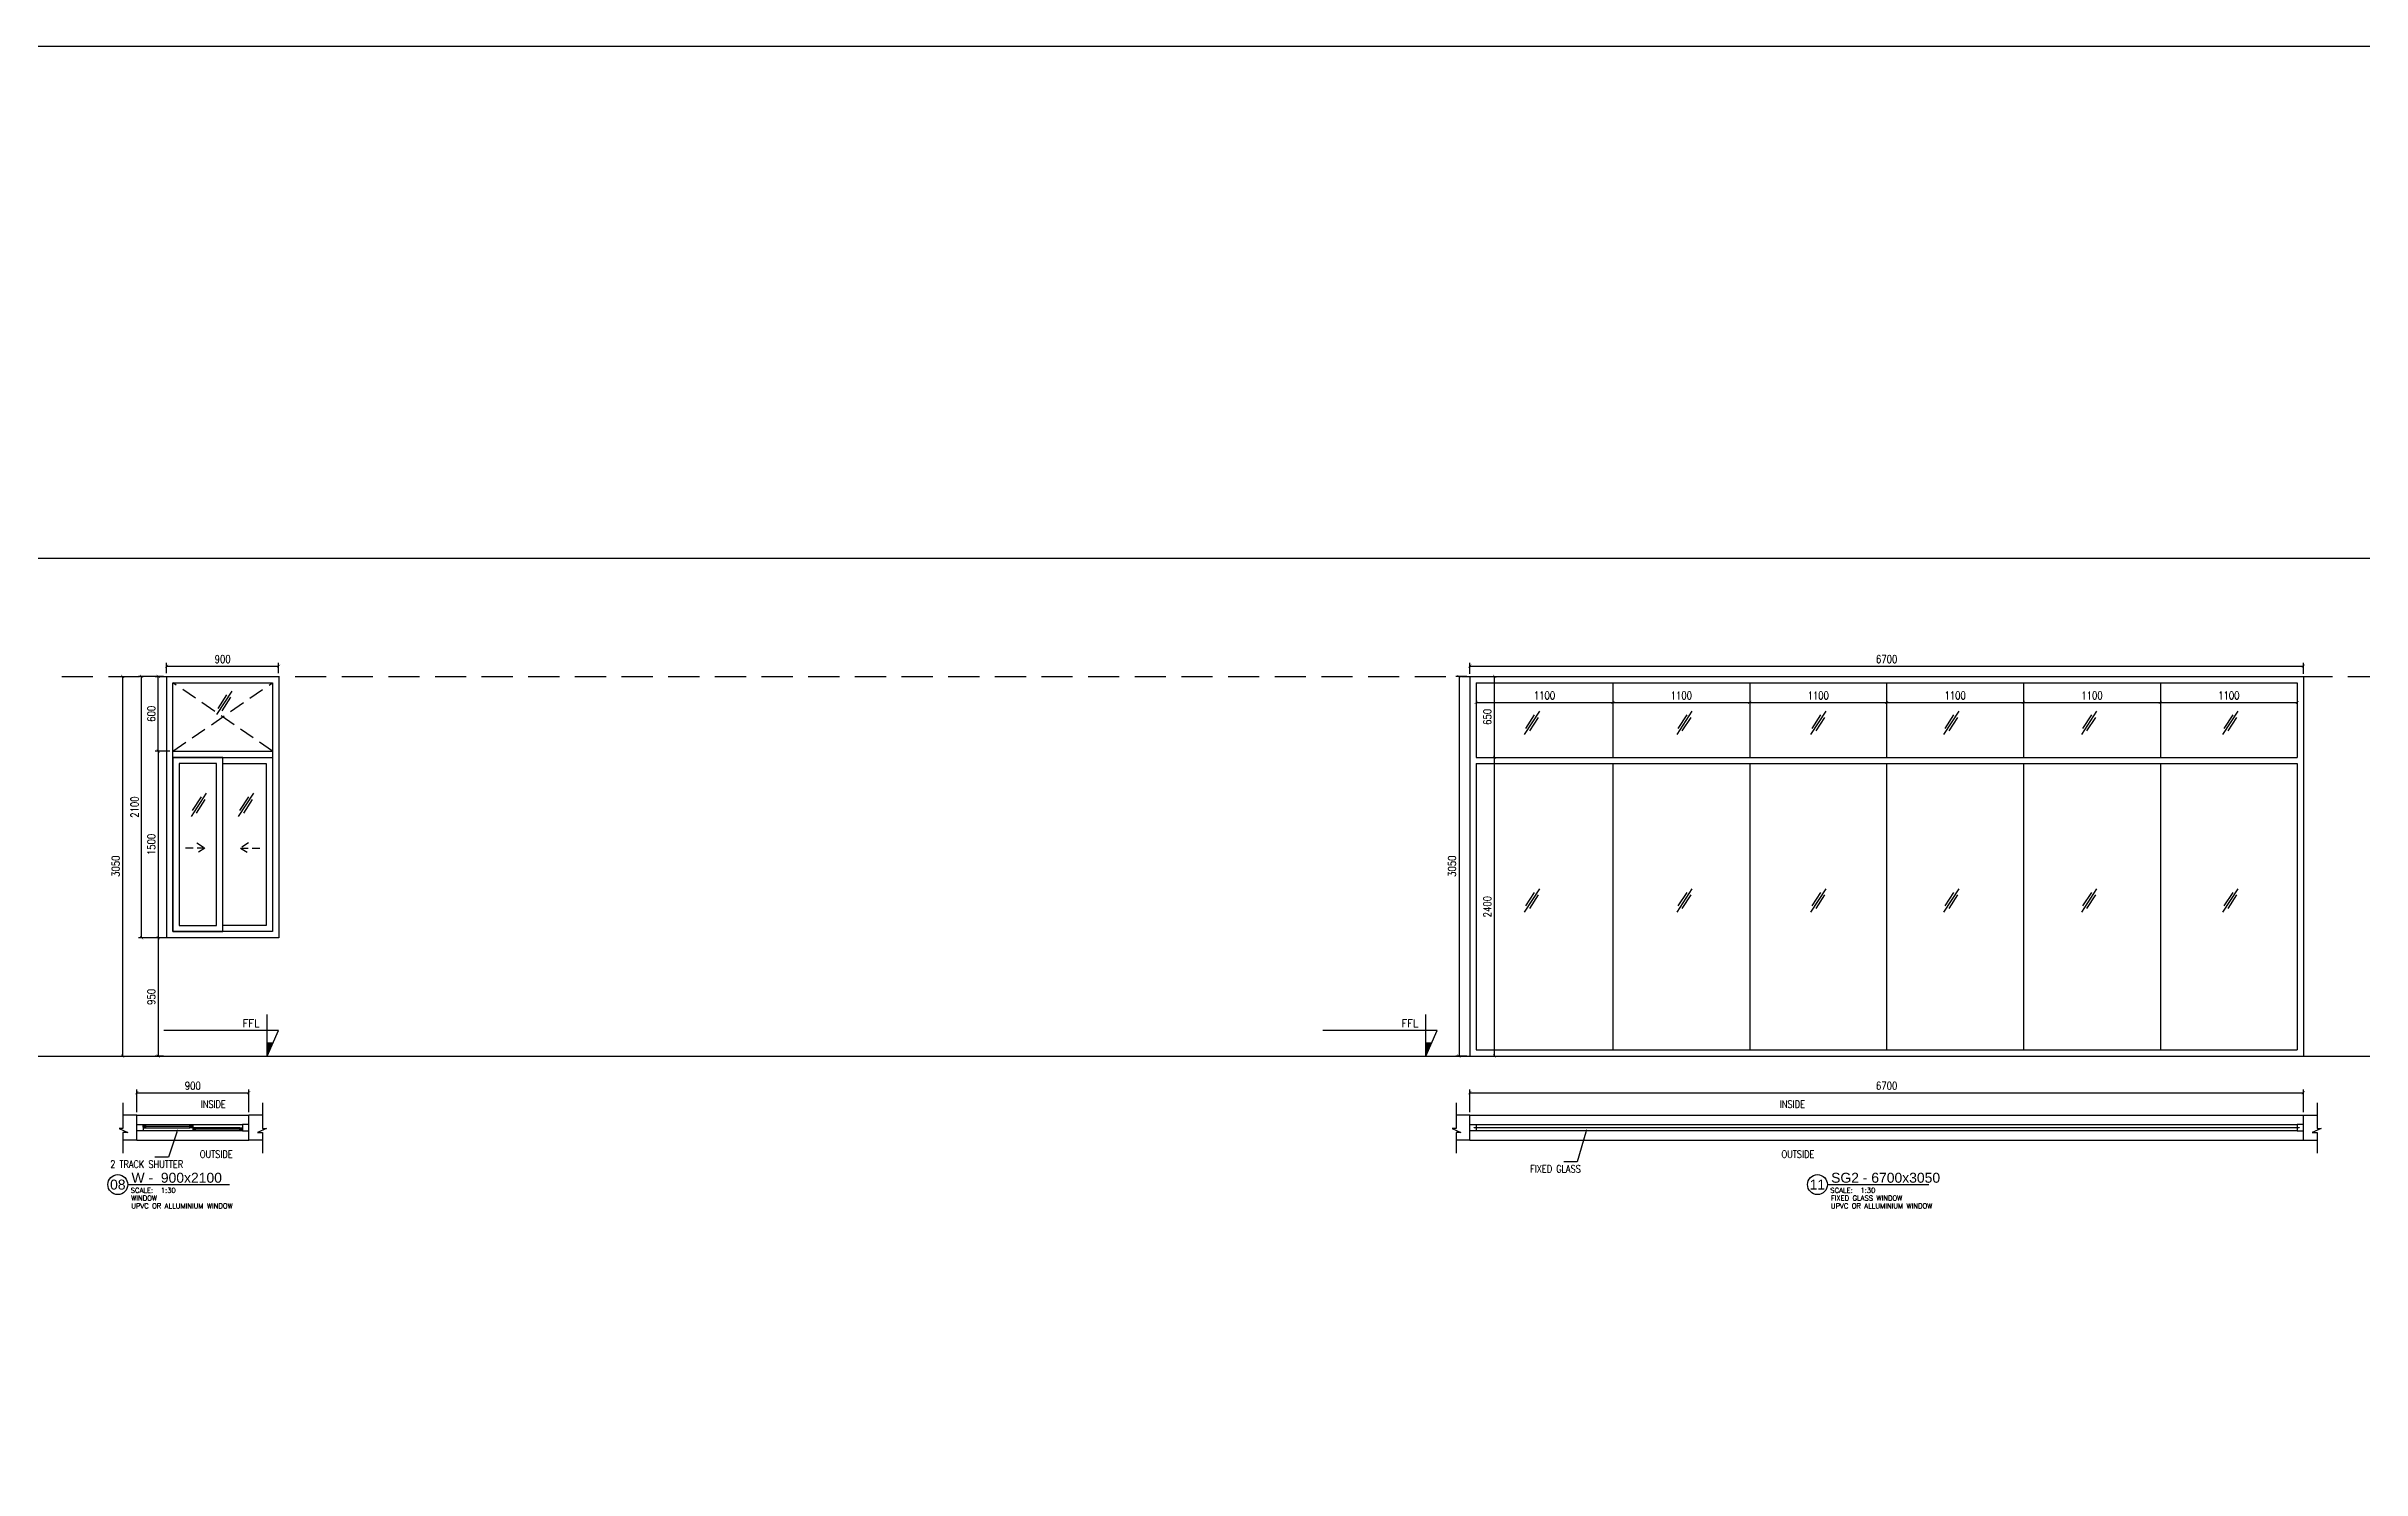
# Model space of a CAD drawing. Extents: x -32840 to 422982, y 280745 to 888746.
# Drawn here: x 349150 to 367759, y 414700 to 426137 of the extents above; entities that cross this region are included whole.
import ezdxf
from ezdxf import colors
from ezdxf.entities.mleader import LeaderData, LeaderLine
from ezdxf.enums import TextEntityAlignment as Align
from ezdxf.math import Vec2, Vec3

# ---------------------------------------------------------------- set-up
doc = ezdxf.new("R2010")
doc.units = 0
doc.header["$LTSCALE"] = 1000
doc.header["$PDMODE"] = 3
for name, pattern in [('CONTINOUS', [0]), ('HIDDEN', [0.375, 0.25, -0.125]), ('HIDDEN2', [0.1875, 0.125, -0.0625])]:
    doc.linetypes.add(name, pattern=pattern)
doc.layers.get('Defpoints').update_dxf_attribs({"linetype": 'HIDDEN'})
for name, color, linetype in [('A-Dim det', 3, 'Continuous'), ('A-DOOR', 1, 'Continuous'), ('A-FL-Drop', 3, 'Continuous'), ('A-Frame', 32, 'Continuous'), ('A-Glass', 140, 'Continuous'), ('A-HAT', 8, 'Continuous'), ('A-HATCH', 8, 'Continuous'), ('A-RD', 6, 'Continuous'), ('A-Tag LVl', 2, 'Continuous'), ('A-WALL', 7, 'CONTINOUS'), ('a-win', 1, 'Continuous')]:
    doc.layers.add(name, color=color, linetype=linetype)
doc.styles.add('Arial', font='arial.ttf')
doc.styles.add('ROMANS', font='romans.shx', dxfattribs={"width": 0.8})
doc.styles.get("Standard").update_dxf_attribs({"font": 'arial.ttf'})
doc.dimstyles.new('A-Det', dxfattribs={"dimscale": 25, "dimtxt": 2.5, "dimasz": 1, "dimexe": 1, "dimexo": 1, "dimgap": 1, "dimtad": 1, "dimdec": 0, "dimlfac": -0.01, "dimzin": 3, "dimdsep": 46, "dimtxsty": 'ROMANS', "dimblk": 'ARCHTICK', "dimcen": 1, "dimclrd": 256, "dimclre": 256, "dimclrt": 6, "dimadec": 0, "dimazin": 0, "dimtfac": 1, "dimtdec": 0, "dimtix": 1, "dimtmove": 1, "dimatfit": 3, "dimfxl": 1, "dimfrac": 2, "dimtolj": 1, "dimtzin": 3, "dimarcsym": 0})

# ---------------------------------------------------------------- blocks, each defined once
blk = doc.blocks.new('_ArchTick')
at = {"color": 0, "linetype": 'ByBlock', "const_width": 0.15}
blk.add_lwpolyline([(-0.5, -0.5), (0.5, 0.5)], dxfattribs=at)
blk = doc.blocks.new('*D262')
at = {"layer": 'A-Dim det', "lineweight": -2, "transparency": 16777216}
for p, q in [((349690, 421074), (349788, 421074)), ((349763, 421074), (349763, 418024)), ((349690, 418024), (349788, 418024))]:
    blk.add_line(p, q, dxfattribs=at)
at = {"layer": 'Defpoints', "color": 0, "transparency": 16777216}
for p in [(349665, 421074), (349665, 418024), (349763, 418024)]:
    blk.add_point(p, dxfattribs=at)
at = {"layer": 'A-Dim det', "lineweight": -2, "transparency": 16777216, "xscale": 25, "yscale": 25, "zscale": 25}
for p, rotation in [((349763, 421074), 90), ((349763, 418024), 270)]:
    blk.add_blockref('_ArchTick', p, dxfattribs=dict(at, rotation=rotation))
at = {"layer": 'A-Dim det', "color": 6, "transparency": 16777216, "insert": (349707, 419549), "char_height": 62.5, "attachment_point": 5, "rotation": 90, "style": 'ROMANS'}
blk.add_mtext('\\A1;3050', dxfattribs=at)
blk = doc.blocks.new('*D263')
at = {"layer": 'A-Dim det', "lineweight": -2, "transparency": 16777216}
for p, q in [((350092, 418974), (350025, 418974)), ((350050, 418974), (350050, 418024)), ((350092, 418024), (350025, 418024))]:
    blk.add_line(p, q, dxfattribs=at)
at = {"layer": 'Defpoints', "color": 0, "transparency": 16777216}
for p in [(350117, 418974), (350050, 418024), (350117, 418024)]:
    blk.add_point(p, dxfattribs=at)
at = {"layer": 'A-Dim det', "lineweight": -2, "transparency": 16777216, "xscale": 25, "yscale": 25, "zscale": 25}
for p, rotation in [((350050, 418974), 90), ((350050, 418024), 270)]:
    blk.add_blockref('_ArchTick', p, dxfattribs=dict(at, rotation=rotation))
at = {"layer": 'A-Dim det', "color": 6, "transparency": 16777216, "insert": (349994, 418499), "char_height": 62.5, "attachment_point": 5, "rotation": 90, "style": 'ROMANS'}
blk.add_mtext('\\A1;950', dxfattribs=at)
blk = doc.blocks.new('*D264')
at = {"layer": 'A-Dim det', "lineweight": -2, "transparency": 16777216}
for p, q in [((350092, 421074), (349891, 421074)), ((349916, 418974), (349916, 421074)), ((350092, 418974), (349891, 418974))]:
    blk.add_line(p, q, dxfattribs=at)
at = {"layer": 'Defpoints', "color": 0, "transparency": 16777216}
for p in [(349916, 421074), (350117, 421074), (350117, 418974)]:
    blk.add_point(p, dxfattribs=at)
at = {"layer": 'A-Dim det', "lineweight": -2, "transparency": 16777216, "xscale": 25, "yscale": 25, "zscale": 25}
for p, rotation in [((349916, 421074), 90), ((349916, 418974), 270)]:
    blk.add_blockref('_ArchTick', p, dxfattribs=dict(at, rotation=rotation))
at = {"layer": 'A-Dim det', "color": 6, "transparency": 16777216, "insert": (349859, 420024), "char_height": 62.5, "attachment_point": 5, "rotation": 90, "style": 'ROMANS'}
blk.add_mtext('\\A1;2100', dxfattribs=at)
blk = doc.blocks.new('*D265')
at = {"layer": 'A-Dim det', "lineweight": -2, "transparency": 16777216}
for p, q in [((350117, 421099), (350117, 421182)), ((350117, 421157), (351017, 421157)), ((351017, 421099), (351017, 421182))]:
    blk.add_line(p, q, dxfattribs=at)
at = {"layer": 'Defpoints', "color": 0, "transparency": 16777216}
for p in [(351017, 421157), (350117, 421074), (351017, 421074)]:
    blk.add_point(p, dxfattribs=at)
at = {"layer": 'A-Dim det', "lineweight": -2, "transparency": 16777216, "xscale": 25, "yscale": 25, "zscale": 25, "rotation": 180}
blk.add_blockref('_ArchTick', (350117, 421157), dxfattribs=at)
at = {"layer": 'A-Dim det', "lineweight": -2, "transparency": 16777216, "xscale": 25, "yscale": 25, "zscale": 25}
blk.add_blockref('_ArchTick', (351017, 421157), dxfattribs=at)
at = {"layer": 'A-Dim det', "color": 6, "transparency": 16777216, "insert": (350567, 421213), "char_height": 62.5, "attachment_point": 5, "style": 'ROMANS'}
blk.add_mtext('\\A1;900', dxfattribs=at)
blk = doc.blocks.new('*D266')
at = {"layer": 'A-Dim det', "lineweight": -2, "transparency": 16777216}
for p, q in [((349877, 417573), (349877, 417754)), ((349877, 417729), (350777, 417729)), ((350777, 417573), (350777, 417754))]:
    blk.add_line(p, q, dxfattribs=at)
at = {"layer": 'Defpoints', "color": 0, "transparency": 16777216}
for p in [(350777, 417729), (349877, 417548), (350777, 417548)]:
    blk.add_point(p, dxfattribs=at)
at = {"layer": 'A-Dim det', "lineweight": -2, "transparency": 16777216, "xscale": 25, "yscale": 25, "zscale": 25, "rotation": 180}
blk.add_blockref('_ArchTick', (349877, 417729), dxfattribs=at)
at = {"layer": 'A-Dim det', "lineweight": -2, "transparency": 16777216, "xscale": 25, "yscale": 25, "zscale": 25}
blk.add_blockref('_ArchTick', (350777, 417729), dxfattribs=at)
at = {"layer": 'A-Dim det', "color": 6, "transparency": 16777216, "insert": (350327, 417785), "char_height": 62.5, "attachment_point": 5, "style": 'ROMANS'}
blk.add_mtext('\\A1;900', dxfattribs=at)
blk = doc.blocks.new('TAG-LABEL')
at = {"linetype": 'Continuous'}
blk.add_line((-65.32, 0), (-24.49, 0), dxfattribs=at)
blk.add_circle((-69.32, 0), 4, dxfattribs=at)
at = {"color": 6, "style": 'ROMANS'}
blk.add_text('SCALE:', height=2, dxfattribs=at).set_placement((-64.13, -3.31))
at = {"color": 6, "style": 'Arial'}
blk.add_attdef('88', text='', height=4, dxfattribs=at).set_placement((-69.32, 0), align=Align.MIDDLE_CENTER)
at = {"color": 6}
for tag, p, height, style in [('LABELNAME', (-63.82, 0.75), 4, 'Arial'), ('DES.LINE.01', (-63.94, -6.44), 2, 'ROMANS'), ('DES.LINE.02', (-63.94, -9.56), 2, 'ROMANS'), ('SCALE', (-52.05, -3.31), 2, 'ROMANS')]:
    blk.add_attdef(tag, p, '', height=height, dxfattribs=dict(at, style=style))
blk = doc.blocks.new('GLAZ')
for p, q in [((203, 312), (0, 0)), ((135, 264), (16, 82)), ((187, 230), (69, 48))]:
    blk.add_line(p, q)
blk = doc.blocks.new('*D267')
at = {"layer": 'A-Dim det', "lineweight": -2, "transparency": 16777216}
for p, q in [((350142, 420474), (350025, 420474)), ((350050, 420474), (350050, 418974)), ((350142, 418974), (350025, 418974))]:
    blk.add_line(p, q, dxfattribs=at)
at = {"layer": 'Defpoints', "color": 0, "transparency": 16777216}
for p in [(350167, 420474), (350050, 418974), (350167, 418974)]:
    blk.add_point(p, dxfattribs=at)
at = {"layer": 'A-Dim det', "lineweight": -2, "transparency": 16777216, "xscale": 25, "yscale": 25, "zscale": 25}
for p, rotation in [((350050, 420474), 90), ((350050, 418974), 270)]:
    blk.add_blockref('_ArchTick', p, dxfattribs=dict(at, rotation=rotation))
at = {"layer": 'A-Dim det', "color": 6, "transparency": 16777216, "insert": (349994, 419724), "char_height": 62.5, "attachment_point": 5, "rotation": 90, "style": 'ROMANS'}
blk.add_mtext('\\A1;1500', dxfattribs=at)
blk = doc.blocks.new('*D268')
at = {"layer": 'A-Dim det', "lineweight": -2, "transparency": 16777216}
for p, q in [((350092, 421074), (350025, 421074)), ((350050, 420474), (350050, 421074)), ((350142, 420474), (350025, 420474))]:
    blk.add_line(p, q, dxfattribs=at)
at = {"layer": 'Defpoints', "color": 0, "transparency": 16777216}
for p in [(350050, 421074), (350117, 421074), (350167, 420474)]:
    blk.add_point(p, dxfattribs=at)
at = {"layer": 'A-Dim det', "lineweight": -2, "transparency": 16777216, "xscale": 25, "yscale": 25, "zscale": 25}
for p, rotation in [((350050, 421074), 90), ((350050, 420474), 270)]:
    blk.add_blockref('_ArchTick', p, dxfattribs=dict(at, rotation=rotation))
at = {"layer": 'A-Dim det', "color": 6, "transparency": 16777216, "insert": (349994, 420774), "char_height": 62.5, "attachment_point": 5, "rotation": 90, "style": 'ROMANS'}
blk.add_mtext('\\A1;600', dxfattribs=at)
blk = doc.blocks.new('*D269')
at = {"layer": 'A-Dim det', "lineweight": -2, "transparency": 16777216}
for p, q in [((360591, 417573), (360591, 417754)), ((360591, 417729), (367291, 417729)), ((367291, 417573), (367291, 417754))]:
    blk.add_line(p, q, dxfattribs=at)
at = {"layer": 'Defpoints', "color": 0, "transparency": 16777216}
for p in [(367291, 417729), (360591, 417548), (367291, 417548)]:
    blk.add_point(p, dxfattribs=at)
at = {"layer": 'A-Dim det', "lineweight": -2, "transparency": 16777216, "xscale": 25, "yscale": 25, "zscale": 25, "rotation": 180}
blk.add_blockref('_ArchTick', (360591, 417729), dxfattribs=at)
at = {"layer": 'A-Dim det', "lineweight": -2, "transparency": 16777216, "xscale": 25, "yscale": 25, "zscale": 25}
blk.add_blockref('_ArchTick', (367291, 417729), dxfattribs=at)
at = {"layer": 'A-Dim det', "color": 6, "transparency": 16777216, "insert": (363941, 417785), "char_height": 62.5, "attachment_point": 5, "style": 'ROMANS'}
blk.add_mtext('\\A1;6700', dxfattribs=at)
blk = doc.blocks.new('*D270')
at = {"layer": 'A-Dim det', "lineweight": -2, "transparency": 16777216}
for p, q in [((360591, 421096), (360591, 421182)), ((360591, 421157), (367291, 421157)), ((367291, 421096), (367291, 421182))]:
    blk.add_line(p, q, dxfattribs=at)
at = {"layer": 'Defpoints', "color": 0, "transparency": 16777216}
for p in [(367291, 421157), (360591, 421071), (367291, 421071)]:
    blk.add_point(p, dxfattribs=at)
at = {"layer": 'A-Dim det', "lineweight": -2, "transparency": 16777216, "xscale": 25, "yscale": 25, "zscale": 25, "rotation": 180}
blk.add_blockref('_ArchTick', (360591, 421157), dxfattribs=at)
at = {"layer": 'A-Dim det', "lineweight": -2, "transparency": 16777216, "xscale": 25, "yscale": 25, "zscale": 25}
blk.add_blockref('_ArchTick', (367291, 421157), dxfattribs=at)
at = {"layer": 'A-Dim det', "color": 6, "transparency": 16777216, "insert": (363941, 421213), "char_height": 62.5, "attachment_point": 5, "style": 'ROMANS'}
blk.add_mtext('\\A1;6700', dxfattribs=at)
blk = doc.blocks.new('*D271')
at = {"layer": 'A-Dim det', "lineweight": -2, "transparency": 16777216}
for p, q in [((360566, 421074), (360479, 421074)), ((360504, 421074), (360504, 418024)), ((360566, 418024), (360479, 418024))]:
    blk.add_line(p, q, dxfattribs=at)
at = {"layer": 'Defpoints', "color": 0, "transparency": 16777216}
for p in [(360591, 421074), (360504, 418024), (360591, 418024)]:
    blk.add_point(p, dxfattribs=at)
at = {"layer": 'A-Dim det', "lineweight": -2, "transparency": 16777216, "xscale": 25, "yscale": 25, "zscale": 25}
for p, rotation in [((360504, 421074), 90), ((360504, 418024), 270)]:
    blk.add_blockref('_ArchTick', p, dxfattribs=dict(at, rotation=rotation))
at = {"layer": 'A-Dim det', "color": 6, "transparency": 16777216, "insert": (360448, 419549), "char_height": 62.5, "attachment_point": 5, "rotation": 90, "style": 'ROMANS'}
blk.add_mtext('\\A1;3050', dxfattribs=at)
blk = doc.blocks.new('*D272')
at = {"layer": 'A-Dim det', "lineweight": -2, "transparency": 16777216}
for p, q in [((360641, 420999), (360641, 420840)), ((361741, 420999), (361741, 420840)), ((360641, 420865), (361741, 420865))]:
    blk.add_line(p, q, dxfattribs=at)
at = {"layer": 'Defpoints', "color": 0, "transparency": 16777216}
for p in [(360641, 421024), (361741, 421024), (361741, 420865)]:
    blk.add_point(p, dxfattribs=at)
at = {"layer": 'A-Dim det', "lineweight": -2, "transparency": 16777216, "xscale": 25, "yscale": 25, "zscale": 25, "rotation": 180}
blk.add_blockref('_ArchTick', (360641, 420865), dxfattribs=at)
at = {"layer": 'A-Dim det', "lineweight": -2, "transparency": 16777216, "xscale": 25, "yscale": 25, "zscale": 25}
blk.add_blockref('_ArchTick', (361741, 420865), dxfattribs=at)
at = {"layer": 'A-Dim det', "color": 6, "transparency": 16777216, "insert": (361191, 420921), "char_height": 62.5, "attachment_point": 5, "style": 'ROMANS'}
blk.add_mtext('\\A1;1100', dxfattribs=at)
blk = doc.blocks.new('*D273')
at = {"layer": 'A-Dim det', "lineweight": -2, "transparency": 16777216}
for p, q in [((361741, 420999), (361741, 420840)), ((362841, 420999), (362841, 420840)), ((361741, 420865), (362841, 420865))]:
    blk.add_line(p, q, dxfattribs=at)
at = {"layer": 'Defpoints', "color": 0, "transparency": 16777216}
for p in [(361741, 421024), (362841, 421024), (362841, 420865)]:
    blk.add_point(p, dxfattribs=at)
at = {"layer": 'A-Dim det', "lineweight": -2, "transparency": 16777216, "xscale": 25, "yscale": 25, "zscale": 25, "rotation": 180}
blk.add_blockref('_ArchTick', (361741, 420865), dxfattribs=at)
at = {"layer": 'A-Dim det', "lineweight": -2, "transparency": 16777216, "xscale": 25, "yscale": 25, "zscale": 25}
blk.add_blockref('_ArchTick', (362841, 420865), dxfattribs=at)
at = {"layer": 'A-Dim det', "color": 6, "transparency": 16777216, "insert": (362291, 420921), "char_height": 62.5, "attachment_point": 5, "style": 'ROMANS'}
blk.add_mtext('\\A1;1100', dxfattribs=at)
blk = doc.blocks.new('*D274')
at = {"layer": 'A-Dim det', "lineweight": -2, "transparency": 16777216}
for p, q in [((362841, 420999), (362841, 420840)), ((363941, 420999), (363941, 420840)), ((362841, 420865), (363941, 420865))]:
    blk.add_line(p, q, dxfattribs=at)
at = {"layer": 'Defpoints', "color": 0, "transparency": 16777216}
for p in [(362841, 421024), (363941, 421024), (363941, 420865)]:
    blk.add_point(p, dxfattribs=at)
at = {"layer": 'A-Dim det', "lineweight": -2, "transparency": 16777216, "xscale": 25, "yscale": 25, "zscale": 25, "rotation": 180}
blk.add_blockref('_ArchTick', (362841, 420865), dxfattribs=at)
at = {"layer": 'A-Dim det', "lineweight": -2, "transparency": 16777216, "xscale": 25, "yscale": 25, "zscale": 25}
blk.add_blockref('_ArchTick', (363941, 420865), dxfattribs=at)
at = {"layer": 'A-Dim det', "color": 6, "transparency": 16777216, "insert": (363391, 420921), "char_height": 62.5, "attachment_point": 5, "style": 'ROMANS'}
blk.add_mtext('\\A1;1100', dxfattribs=at)
blk = doc.blocks.new('*D275')
at = {"layer": 'A-Dim det', "lineweight": -2, "transparency": 16777216}
for p, q in [((363941, 420999), (363941, 420840)), ((365041, 420999), (365041, 420840)), ((363941, 420865), (365041, 420865))]:
    blk.add_line(p, q, dxfattribs=at)
at = {"layer": 'Defpoints', "color": 0, "transparency": 16777216}
for p in [(363941, 421024), (365041, 421024), (365041, 420865)]:
    blk.add_point(p, dxfattribs=at)
at = {"layer": 'A-Dim det', "lineweight": -2, "transparency": 16777216, "xscale": 25, "yscale": 25, "zscale": 25, "rotation": 180}
blk.add_blockref('_ArchTick', (363941, 420865), dxfattribs=at)
at = {"layer": 'A-Dim det', "lineweight": -2, "transparency": 16777216, "xscale": 25, "yscale": 25, "zscale": 25}
blk.add_blockref('_ArchTick', (365041, 420865), dxfattribs=at)
at = {"layer": 'A-Dim det', "color": 6, "transparency": 16777216, "insert": (364491, 420921), "char_height": 62.5, "attachment_point": 5, "style": 'ROMANS'}
blk.add_mtext('\\A1;1100', dxfattribs=at)
blk = doc.blocks.new('*D276')
at = {"layer": 'A-Dim det', "lineweight": -2, "transparency": 16777216}
for p, q in [((365041, 420999), (365041, 420840)), ((366141, 420999), (366141, 420840)), ((365041, 420865), (366141, 420865))]:
    blk.add_line(p, q, dxfattribs=at)
at = {"layer": 'Defpoints', "color": 0, "transparency": 16777216}
for p in [(365041, 421024), (366141, 421024), (366141, 420865)]:
    blk.add_point(p, dxfattribs=at)
at = {"layer": 'A-Dim det', "lineweight": -2, "transparency": 16777216, "xscale": 25, "yscale": 25, "zscale": 25, "rotation": 180}
blk.add_blockref('_ArchTick', (365041, 420865), dxfattribs=at)
at = {"layer": 'A-Dim det', "lineweight": -2, "transparency": 16777216, "xscale": 25, "yscale": 25, "zscale": 25}
blk.add_blockref('_ArchTick', (366141, 420865), dxfattribs=at)
at = {"layer": 'A-Dim det', "color": 6, "transparency": 16777216, "insert": (365591, 420921), "char_height": 62.5, "attachment_point": 5, "style": 'ROMANS'}
blk.add_mtext('\\A1;1100', dxfattribs=at)
blk = doc.blocks.new('*D277')
at = {"layer": 'A-Dim det', "lineweight": -2, "transparency": 16777216}
for p, q in [((366141, 420999), (366141, 420840)), ((367241, 420999), (367241, 420840)), ((366141, 420865), (367241, 420865))]:
    blk.add_line(p, q, dxfattribs=at)
at = {"layer": 'Defpoints', "color": 0, "transparency": 16777216}
for p in [(366141, 421024), (367241, 421024), (367241, 420865)]:
    blk.add_point(p, dxfattribs=at)
at = {"layer": 'A-Dim det', "lineweight": -2, "transparency": 16777216, "xscale": 25, "yscale": 25, "zscale": 25, "rotation": 180}
blk.add_blockref('_ArchTick', (366141, 420865), dxfattribs=at)
at = {"layer": 'A-Dim det', "lineweight": -2, "transparency": 16777216, "xscale": 25, "yscale": 25, "zscale": 25}
blk.add_blockref('_ArchTick', (367241, 420865), dxfattribs=at)
at = {"layer": 'A-Dim det', "color": 6, "transparency": 16777216, "insert": (366691, 420921), "char_height": 62.5, "attachment_point": 5, "style": 'ROMANS'}
blk.add_mtext('\\A1;1100', dxfattribs=at)
blk = doc.blocks.new('*D278')
at = {"layer": 'A-Dim det', "lineweight": -2, "transparency": 16777216}
for p, q in [((360666, 420424), (360814, 420424)), ((360789, 418024), (360789, 420424)), ((360616, 418024), (360814, 418024))]:
    blk.add_line(p, q, dxfattribs=at)
at = {"layer": 'Defpoints', "color": 0, "transparency": 16777216}
for p in [(360641, 420424), (360789, 420424), (360591, 418024)]:
    blk.add_point(p, dxfattribs=at)
at = {"layer": 'A-Dim det', "lineweight": -2, "transparency": 16777216, "xscale": 25, "yscale": 25, "zscale": 25}
for p, rotation in [((360789, 420424), 90), ((360789, 418024), 270)]:
    blk.add_blockref('_ArchTick', p, dxfattribs=dict(at, rotation=rotation))
at = {"layer": 'A-Dim det', "color": 6, "transparency": 16777216, "insert": (360732, 419224), "char_height": 62.5, "attachment_point": 5, "rotation": 90, "style": 'ROMANS'}
blk.add_mtext('\\A1;2400', dxfattribs=at)
blk = doc.blocks.new('*D279')
at = {"layer": 'A-Dim det', "lineweight": -2, "transparency": 16777216}
for p, q in [((360666, 421074), (360814, 421074)), ((360789, 420424), (360789, 421074)), ((360666, 420424), (360814, 420424))]:
    blk.add_line(p, q, dxfattribs=at)
at = {"layer": 'Defpoints', "color": 0, "transparency": 16777216}
for p in [(360641, 421074), (360789, 421074), (360641, 420424)]:
    blk.add_point(p, dxfattribs=at)
at = {"layer": 'A-Dim det', "lineweight": -2, "transparency": 16777216, "xscale": 25, "yscale": 25, "zscale": 25}
for p, rotation in [((360789, 421074), 90), ((360789, 420424), 270)]:
    blk.add_blockref('_ArchTick', p, dxfattribs=dict(at, rotation=rotation))
at = {"layer": 'A-Dim det', "color": 6, "transparency": 16777216, "insert": (360732, 420749), "char_height": 62.5, "attachment_point": 5, "rotation": 90, "style": 'ROMANS'}
blk.add_mtext('\\A1;650', dxfattribs=at)
blk = doc.blocks.new('TAG-LVL-SEC')
blk.add_hatch(color=256).paths.add_polyline_path([(0, 3.42), (-1.53, 3.42), (0, 0)])
for p, q in [((0, 0), (-3.06, 6.83)), ((-3.06, 6.83), (27.63, 6.83)), ((0, 0), (0, 11.17)), ((-1.53, 3.42), (0, 3.42))]:
    blk.add_line(p, q)
at = {"color": 6, "style": 'ROMANS'}
for tag, p in [('LEVEL', (1.61, 7.76)), ('LEVELTAG', (1.44, 3.9))]:
    blk.add_attdef(tag, p, '', height=2, dxfattribs=at)

msp = doc.modelspace()

# ---------------------------------------------------------------- linework, layer by layer
msp.add_lwpolyline([(316695.9, 426137), (422982.3, 426137), (422982.3, 403263.5), (316695.9, 403263.5)], close=True)
at = {"layer": 'A-DOOR'}
for p, q in [((360590.8, 421073.8), (367290.8, 421073.8)), ((360590.8, 421073.8), (360590.8, 418023.8)), ((360640.8, 421023.8), (367240.8, 421023.8)), ((360640.8, 421023.8), (360640.8, 420423.8)), ((361740.8, 421023.8), (361740.8, 420423.8)), ((362840.8, 421023.8), (362840.8, 420423.8)), ((363940.8, 421023.8), (363940.8, 420423.8)), ((365040.8, 421023.8), (365040.8, 420423.8)), ((366140.8, 421023.8), (366140.8, 420423.8)), ((367240.8, 421023.8), (367240.8, 420423.8)), ((367290.8, 421073.8), (367290.8, 418023.8)), ((360640.8, 420423.8), (367240.8, 420423.8)), ((360640.8, 420373.8), (367240.8, 420373.8)), ((360640.8, 420373.8), (360640.8, 418073.8)), ((361740.8, 420373.8), (361740.8, 418073.8)), ((362840.8, 420373.8), (362840.8, 418073.8)), ((363940.8, 420373.8), (363940.8, 418073.8)), ((365040.8, 420373.8), (365040.8, 418073.8)), ((366140.8, 420373.8), (366140.8, 418073.8)), ((367240.8, 420373.8), (367240.8, 418073.8)), ((360590.8, 418023.8), (367290.8, 418023.8)), ((360640.8, 418073.8), (367240.8, 418073.8)), ((360590.8, 417548.3), (367290.8, 417548.3)), ((360590.8, 417348.3), (367290.8, 417348.3))]:
    msp.add_line(p, q, dxfattribs=at)
at = {"layer": 'A-FL-Drop'}
for p, q in [((349877, 417548.3), (350777, 417548.3)), ((349877, 417348.3), (350777, 417348.3))]:
    msp.add_line(p, q, dxfattribs=at)
at = {"layer": 'A-Frame', "color": 8}
for p, q in [((349927, 417474.6), (350727, 417474.6)), ((350727, 417422.1), (349927, 417422.1)), ((360640.8, 417474.6), (367240.8, 417474.6)), ((367240.8, 417422.1), (360640.8, 417422.1))]:
    msp.add_line(p, q, dxfattribs=at)
at = {"layer": 'A-Frame', "color": 1}
for p, q in [((350304.5, 417470.8), (349949.5, 417470.8)), ((349949.5, 417448.3), (350304.5, 417448.3)), ((350704.5, 417448.3), (350349.5, 417448.3)), ((350349.5, 417425.8), (350704.5, 417425.8))]:
    msp.add_line(p, q, dxfattribs=at)
at = {"layer": 'A-Frame'}
for points in [[(349927, 417422.1), (349877, 417422.1), (349877, 417474.6), (349927, 417474.6)], [(350727, 417422.1), (350777, 417422.1), (350777, 417474.6), (350727, 417474.6)]]:
    msp.add_lwpolyline(points, close=True, dxfattribs=at)
for points in [[(349949.5, 417453.3), (349929.5, 417453.3), (349929.5, 417465.8), (349949.5, 417465.8), (349949.5, 417470.8), (349927, 417470.8), (349927, 417448.3), (349949.5, 417448.3), (349949.5, 417453.3)], [(350304.5, 417453.3), (350324.5, 417453.3), (350324.5, 417465.8), (350304.5, 417465.8), (350304.5, 417470.8), (350327, 417470.8), (350327, 417448.3), (350304.5, 417448.3), (350304.5, 417453.3)], [(350349.5, 417430.8), (350329.5, 417430.8), (350329.5, 417443.3), (350349.5, 417443.3), (350349.5, 417448.3), (350327, 417448.3), (350327, 417425.8), (350349.5, 417425.8), (350349.5, 417430.8)], [(350704.5, 417430.8), (350724.5, 417430.8), (350724.5, 417443.3), (350704.5, 417443.3), (350704.5, 417448.3), (350727, 417448.3), (350727, 417425.8), (350704.5, 417425.8), (350704.5, 417430.8)], [(360640.8, 417446.3), (360640.8, 417422.1), (360590.8, 417422.1), (360590.8, 417474.6), (360640.8, 417474.6), (360640.8, 417450.3)], [(367240.8, 417446.3), (367240.8, 417422.1), (367290.8, 417422.1), (367290.8, 417474.6), (367240.8, 417474.6), (367240.8, 417450.3)]]:
    msp.add_lwpolyline(points, dxfattribs=at)
at = {"layer": 'A-Glass'}
for points in [[(349934.5, 417457.6), (349934.5, 417461.6), (350319.5, 417461.6), (350319.5, 417457.6), (349934.5, 417457.6)], [(350334.5, 417435.1), (350334.5, 417439.1), (350719.5, 417439.1), (350719.5, 417435.1), (350334.5, 417435.1)], [(360625.8, 417446.3), (360625.8, 417450.3), (367255.8, 417450.3), (367255.8, 417446.3), (360625.8, 417446.3)]]:
    msp.add_lwpolyline(points, close=True, dxfattribs=at)
at = {"layer": 'A-HAT'}
for points in [[(349766, 417647.1), (349766, 417442.2), (349734.3, 417442.2), (349806, 417410.3), (349766, 417410.3), (349766, 417244)], [(350888, 417647.1), (350888, 417442.2), (350919.7, 417442.2), (350848, 417410.3), (350888, 417410.3), (350888, 417244)], [(360479.8, 417647.1), (360479.8, 417442.2), (360448.1, 417442.2), (360519.8, 417410.3), (360479.8, 417410.3), (360479.8, 417244)], [(367401.8, 417647.1), (367401.8, 417442.2), (367433.5, 417442.2), (367361.8, 417410.3), (367401.8, 417410.3), (367401.8, 417244)]]:
    msp.add_lwpolyline(points, dxfattribs=at)
at = {"layer": 'A-HATCH', "linetype": 'HIDDEN2'}
for p, q in [((350967.3, 420473.8), (350167.3, 421023.8)), ((350167.3, 420473.8), (350967.3, 421023.8))]:
    msp.add_line(p, q, dxfattribs=at)
at = {"layer": 'A-HATCH', "linetype": 'HIDDEN2', "ltscale": 0.5}
for p, q in [((350424.2, 419694.7), (350264.3, 419694.7)), ((350710.5, 419694.7), (350870.4, 419694.7))]:
    msp.add_line(p, q, dxfattribs=at)
for points in [[(350360.1, 419736), (350424.2, 419694.7), (350360.1, 419653.4)], [(350774.5, 419736), (350710.5, 419694.7), (350774.5, 419653.4)]]:
    msp.add_lwpolyline(points, dxfattribs=at)
at = {"layer": 'A-WALL'}
for p, q in [((348669.1, 422023.8), (402265.7, 422023.8)), ((335642.9, 418023.8), (400304, 418023.8)), ((349877, 417548.3), (349766, 417548.3)), ((349877, 417348.3), (349877, 417548.3)), ((350888, 417548.3), (350777, 417548.3)), ((350777, 417348.3), (350777, 417548.3)), ((360590.8, 417548.3), (360479.8, 417548.3)), ((360590.8, 417348.3), (360590.8, 417548.3)), ((367290.8, 417548.3), (367401.8, 417548.3)), ((367290.8, 417348.3), (367290.8, 417548.3)), ((349877, 417348.3), (349766, 417348.3)), ((350888, 417348.3), (350777, 417348.3)), ((360590.8, 417348.3), (360479.8, 417348.3)), ((367290.8, 417348.3), (367401.8, 417348.3))]:
    msp.add_line(p, q, dxfattribs=at)
at = {"layer": 'A-WALL', "linetype": 'HIDDEN'}
msp.add_line((349273.8, 421073.8), (402265.7, 421073.8), dxfattribs=at)
at = {"layer": 'a-win'}
for p, q in [((350167.3, 420473.8), (350967.3, 420473.8)), ((350167.3, 420423.8), (350967.3, 420423.8))]:
    msp.add_line(p, q, dxfattribs=at)
msp.add_lwpolyline([(351017.3, 421073.8), (351017.3, 418973.8), (350117.3, 418973.8), (350117.3, 421073.8), (351017.3, 421073.8)], dxfattribs=at)
for points in [[(350967.3, 421023.8), (350967.3, 419023.8), (350167.3, 419023.8), (350167.3, 421023.8)], [(350567.3, 420423.8), (350167.3, 420423.8), (350167.3, 419023.8), (350567.3, 419023.8)]]:
    msp.add_lwpolyline(points, close=True, dxfattribs=at)
at = {"layer": 'a-win', "color": 8}
for points in [[(350517.3, 420373.8), (350217.3, 420373.8), (350217.3, 419073.8), (350517.3, 419073.8)], [(350567.3, 420373.8), (350917.3, 420373.8), (350917.3, 419073.8), (350567.3, 419073.8)]]:
    msp.add_lwpolyline(points, close=True, dxfattribs=at)

# ---------------------------------------------------------------- block references
at = {"layer": 'A-HAT', "xscale": 0.6, "yscale": 0.6, "zscale": 0.6}
for p in [(350517.8, 420768.5), (361027.8, 420607), (362254, 420607), (363329.5, 420607), (364398.3, 420607), (365506.6, 420607), (366641, 420607), (350313, 419947.6), (350692.7, 419947.6), (361027.8, 419180.7), (362254, 419180.7), (363329.5, 419180.7), (364398.3, 419180.7), (365506.6, 419180.7), (366641, 419180.7)]:
    msp.add_blockref('GLAZ', p, dxfattribs=at)
at = {"layer": 'A-Tag LVl'}
ref = msp.add_blockref('TAG-LVL-SEC', (350923.9, 418023.8), dxfattribs=dict(at, xscale=-30, yscale=30, zscale=30))
ref.add_attrib('LEVEL', 'FFL', dxfattribs={"layer": '0', "color": 6, "height": 60, "style": 'ROMANS'}).set_placement((350863.7, 418256.7), align=Align.RIGHT)
ref = msp.add_blockref('TAG-LVL-SEC', (360237.3, 418023.8), dxfattribs=dict(at, xscale=-30, yscale=30, zscale=30))
ref.add_attrib('LEVEL', 'FFL', dxfattribs={"layer": '0', "color": 6, "height": 60, "style": 'ROMANS'}).set_placement((360177.1, 418256.7), align=Align.RIGHT)
at = {"layer": 'A-Tag LVl', "xscale": 20, "yscale": 20, "zscale": 20}
for p, values in [((351110.9, 416990.9), {'88': '08', 'LABELNAME': 'W -  900x2100', 'SCALE': '1:30', 'DES.LINE.01': 'WINDOW', 'DES.LINE.02': 'UPVC OR ALLUMINIUM WINDOW'}), ((364771.1, 416990.9), {'88': '11', 'LABELNAME': 'SG2 - 6700x3050', 'SCALE': '1:30', 'DES.LINE.01': 'FIXED GLASS WINDOW', 'DES.LINE.02': 'UPVC OR ALLUMINIUM WINDOW'})]:
    msp.add_blockref('TAG-LABEL', p, dxfattribs=at).add_auto_attribs(values)

# ---------------------------------------------------------------- texts
at = {"layer": 'A-RD', "style": 'ROMANS', "width": 0.8}
for s, p in [('INSIDE', (350491.6, 417636.6)), ('INSIDE', (363183.2, 417636.6)), ('OUTSIDE', (350515.4, 417235.2)), ('OUTSIDE', (363227.8, 417235.2)), ('2 TRACK SHUTTER', (349956.8, 417154.8)), ('FIXED GLASS', (361279.3, 417117.2))]:
    msp.add_text(s, height=60, dxfattribs=at).set_placement(p, align=Align.MIDDLE_CENTER)

# ---------------------------------------------------------------- dimensions: what is measured, and where the dimension line sits
at = {"layer": 'A-Dim det'}
for base, p1, p2, picture, middle in [((351017.3, 421156.9), (350117.3, 421073.8), (351017.3, 421073.8), '*D265', (350567.3, 421213.1)), ((367290.8, 421156.9), (360590.8, 421071.2), (367290.8, 421071.2), '*D270', (363940.8, 421213.1)), ((361740.8, 420865), (360640.8, 421023.8), (361740.8, 421023.8), '*D272', (361190.8, 420921.2)), ((362840.8, 420865), (361740.8, 421023.8), (362840.8, 421023.8), '*D273', (362290.8, 420921.2)), ((363940.8, 420865), (362840.8, 421023.8), (363940.8, 421023.8), '*D274', (363390.8, 420921.2)), ((365040.8, 420865), (363940.8, 421023.8), (365040.8, 421023.8), '*D275', (364490.8, 420921.2)), ((366140.8, 420865), (365040.8, 421023.8), (366140.8, 421023.8), '*D276', (365590.8, 420921.2)), ((367240.8, 420865), (366140.8, 421023.8), (367240.8, 421023.8), '*D277', (366690.8, 420921.2)), ((350777, 417729), (349877, 417548.3), (350777, 417548.3), '*D266', (350327, 417785.3)), ((367290.8, 417729), (360590.8, 417548.3), (367290.8, 417548.3), '*D269', (363940.8, 417785.3))]:
    dim = msp.add_linear_dim(base=base, p1=p1, p2=p2, dimstyle='A-Det', dxfattribs=at)
    dim.commit()
    dim.dimension.update_dxf_attribs({"geometry": picture, "text_midpoint": middle})
for base, p1, p2, picture, middle in [((349763.1398919, 418023.8203553), (349665.0632345, 421073.8203553), (349665.0632345, 418023.8203553), '*D262', (349706.8898919, 419548.8203553)), ((349915.5, 421073.8), (350117.3, 418973.8), (350117.3, 421073.8), '*D264', (349859.3, 420023.8)), ((350050.1, 421073.8), (350167.3, 420473.8), (350117.3, 421073.8), '*D268', (349993.9, 420773.8)), ((360504.2261389, 418023.8203553), (360590.7941196, 421073.8203553), (360590.7941195, 418023.8203553), '*D271', (360447.9761389, 419548.8203553)), ((360788.6317484, 421073.8203553), (360640.7941196, 420423.8203552), (360640.7941196, 421073.8203553), '*D279', (360732.3817484, 420748.8203552)), ((350050.1, 418973.8), (350167.3, 420473.8), (350167.3, 418973.8), '*D267', (349993.9, 419723.8)), ((360788.6, 420423.8), (360590.8, 418023.8), (360640.8, 420423.8), '*D278', (360732.4, 419223.8)), ((350050.1095643, 418023.8203553), (350117.3425568, 418973.8203553), (350117.3425568, 418023.8203553), '*D263', (349993.8595643, 418498.8203553))]:
    dim = msp.add_linear_dim(base=base, p1=p1, p2=p2, angle=90, dimstyle='A-Det', dxfattribs=at)
    dim.commit()
    dim.dimension.update_dxf_attribs({"geometry": picture, "text_midpoint": middle})

# ---------------------------------------------------------------- leaders
at = {"layer": 'A-FL-Drop'}
ml = msp.add_multileader_mtext('Standard', dxfattribs=at)
ml.set_content('', color=256)
ml.set_leader_properties()
ml.build(insert=Vec2(0, 0))
ml.multileader.update_dxf_attribs({"text_right_attachment_type": 6, "dogleg_length": 107.9, "arrow_head_size": 30})
ctx = ml.context
ctx.base_point, ctx.char_height, ctx.arrow_head_size, ctx.landing_gap_size, ctx.plane_origin = Vec3(350023, 417211.1), 0.18, 30, 0.09, Vec3(350208.2, 417463.1)
ctx.right_attachment = 6
notes = []
notes.append((ctx, [(0, (1, 1, 0), (350131.1, 417211), (-1, 0), 107.9, [(0, [(350208.2, 417441.1)], 0, [])])]))
ctx.mtext.insert, ctx.mtext.flow_direction = Vec3(350023.1, 417211.2), 5
ml = msp.add_multileader_mtext('Standard', dxfattribs=at)
ml.set_content('', color=256)
ml.set_leader_properties()
ml.build(insert=Vec2(0, 0))
ml.multileader.update_dxf_attribs({"text_right_attachment_type": 6, "dogleg_length": 107.9, "arrow_head_size": 30})
ctx = ml.context
ctx.base_point, ctx.char_height, ctx.arrow_head_size, ctx.landing_gap_size, ctx.plane_origin = Vec3(361345.6, 417173.5), 0.18, 30, 0.09, Vec3(361530.7, 417484.9)
ctx.right_attachment = 6
notes.append((ctx, [(0, (1, 1, 0), (361453.6, 417173.4), (-1, 0), 107.9, [(0, [(361533, 417441.6)], 0, [])])]))
ctx.mtext.insert, ctx.mtext.flow_direction = Vec3(361345.7, 417173.6), 5
for ctx, leaders in notes:
    for number, flags, end, landing, length, lines in leaders:
        leader = LeaderData()
        leader.index, (leader.has_last_leader_line, leader.has_dogleg_vector, leader.attachment_direction) = number, flags
        leader.last_leader_point, leader.dogleg_vector, leader.dogleg_length = Vec3(end), Vec3(landing), length
        for number, points, colour, breaks in lines:
            line = LeaderLine()
            line.index, line.vertices, line.color, line.breaks = number, Vec3.list(points), colors.encode_raw_color(colour), breaks
            leader.lines.append(line)
        ctx.leaders.append(leader)

doc.saveas('drawing.dxf')
